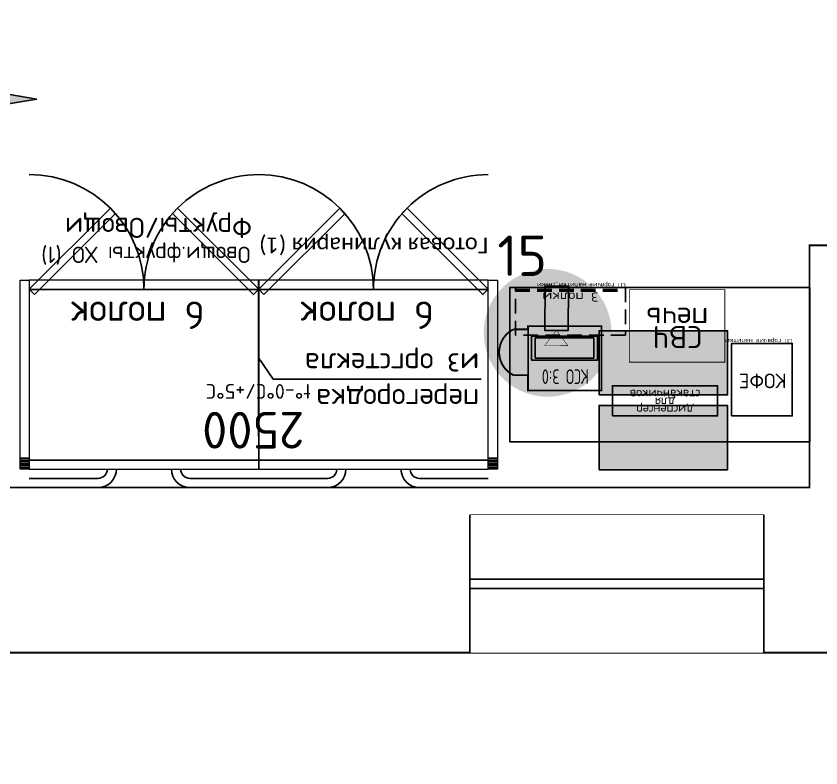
# Model space of a CAD drawing. Extents: x 2032930 to 2119419, y 2254097 to 2318481.
# Drawn here: x 2072686 to 2077070, y 2281377 to 2285473 of the extents above; entities that cross this region are included whole.
import ezdxf
from ezdxf.enums import TextEntityAlignment as Align

# ---------------------------------------------------------------- set-up
doc = ezdxf.new("R2010")
doc.units = 0
doc.header["$LTSCALE"] = 50
doc.set_wipeout_variables(frame=1)
doc.linetypes.add('HIDDEN2', pattern=[4.7625, 3.175, -1.5875])
doc.layers.get('0').update_dxf_attribs({"linetype": 'CONTINUOUS'})
doc.layers.get('Defpoints').update_dxf_attribs({"linetype": 'CONTINUOUS'})
for name, color, linetype in [('ST', 7, 'CONTINUOUS'), ('Вспомогательные надписи', 7, 'CONTINUOUS'), ('КАССОВОЕ ОБОРУДОВАНИЕ', 7, 'CONTINUOUS'), ('КАССОВОЕ ОБОРУДОВАНИЕ_JDA', 7, 'CONTINUOUS'), ('КАССОВОЕ ОБОРУДОВАНИЕ_JDA ТЕКСТ', 7, 'CONTINUOUS'), ('ЛИНИИ JDA', 7, 'CONTINUOUS'), ('Оборудование ИТ', 90, 'CONTINUOUS'), ('ОКНА JDA', 130, 'CONTINUOUS'), ('Окна существующие', 140, 'CONTINUOUS'), ('ПОКУПАТЕЛЬСКИЕ ПОТОКИ', 7, 'CONTINUOUS'), ('ТО_ТП', 6, 'CONTINUOUS'), ('ТО_ТП_JDA', 6, 'CONTINUOUS'), ('ТО_ТП_ТЕКСТ JDA', 7, 'CONTINUOUS'), ('ТО_ТП_ХОЛОД', 5, 'CONTINUOUS'), ('ТО_ТП_ХОЛОД JDA', 5, 'CONTINUOUS'), ('ТОВАРНЫЕ ГРУППЫ JDA', 7, 'CONTINUOUS')]:
    doc.layers.add(name, color=color, linetype=linetype)
doc.layers.add('Стены обмер', color=250, linetype='CONTINUOUS', lineweight=20)
doc.styles.get("Standard").update_dxf_attribs({"font": 'isocpeur.ttf'})

# ---------------------------------------------------------------- blocks, each defined once
blk = doc.blocks.new('*U181')
at = {"layer": 'ОКНА JDA', "color": 140}
blk.add_lwpolyline([(0, 0), (1600, 0), (1600, -750), (0, -750)], close=True, dxfattribs=at)
blk.add_wipeout([(0, 0), (1600, 0), (1600, -750), (0, -750)]).dxf.layer = 'Defpoints'
at = {"layer": 'Окна существующие'}
for p, q in [((0, -750), (0, 0)), ((1600, -750), (1600, 0)), ((0, -350), (1600, -350)), ((0, -400), (1600, -400))]:
    blk.add_line(p, q, dxfattribs=at)
blk = doc.blocks.new('Стрелка')
at = {"layer": 'ПОКУПАТЕЛЬСКИЕ ПОТОКИ'}
for p, q in [((-33.3, 200), (33.3, 200)), ((0, 0), (-33.3, 200)), ((-33.3, 200), (33.3, 200)), ((0, 0), (-33.3, 200)), ((33.3, 200), (0, 0)), ((33.3, 200), (0, 0))]:
    blk.add_line(p, q, dxfattribs=at)
at = {"layer": 'ПОКУПАТЕЛЬСКИЕ ПОТОКИ', "color": 7}
blk.add_lwpolyline([(0, 200), (0, 673.2)], dxfattribs=at)
blk.add_lwpolyline([(0, 200), (0, 673.2)], dxfattribs=at)
blk.add_solid([(-33.3, 200), (0, 0), (33.3, 200)], dxfattribs=at)
blk.add_solid([(-33.3, 200), (0, 0), (33.3, 200)], dxfattribs=at)
blk = doc.blocks.new('*U170')
at = {"layer": 'ПОКУПАТЕЛЬСКИЕ ПОТОКИ', "rotation": 270}
blk.add_blockref('Стрелка', (-673.2, -33.3), dxfattribs=at)
blk = doc.blocks.new('*U499')
at = {"layer": 'ТОВАРНЫЕ ГРУППЫ JDA', "insert": (0, -200), "char_height": 93, "width": 1250, "attachment_point": 4}
blk.add_mtext('{\\fCalibri|b0|i0|c204|p34;\\H0.91667x;Готовая кулинария\\fCalibri|b0|i0|c0|p34; (1)\\H1.3112x; }', dxfattribs=at)
blk = doc.blocks.new('*U364')
at = {"layer": 'ЛИНИИ JDA', "lineweight": 30}
blk.add_line((0, 850), (0, 0), dxfattribs=at)
at = {"layer": 'ЛИНИИ JDA'}
for p in [(-1211.3, 539.9), (0, 425)]:
    blk.add_line(p, (-79, 539.9), dxfattribs=at)
at = {"layer": 'ТО_ТП_ТЕКСТ JDA', "insert": (-1201.4, 709.7), "char_height": 117, "attachment_point": 1}
blk.add_mtext_dynamic_manual_height_columns('перегородка из оргстекла', width=985.631, gutter_width=1150, heights=[0], dxfattribs=at)
blk = doc.blocks.new('*U372')
at = {"layer": 'ТОВАРНЫЕ ГРУППЫ JDA', "insert": (-7.9, -254.9), "char_height": 110, "width": 1250, "attachment_point": 1}
blk.add_mtext('Фрукты/Овощи', dxfattribs=at)
blk = doc.blocks.new('*U536')
at = {"layer": 'ТОВАРНЫЕ ГРУППЫ JDA', "insert": (0, -175), "char_height": 89, "width": 1250, "attachment_point": 4}
blk.add_mtext('Овощи.фрукты ХО (1)', dxfattribs=at)
blk = doc.blocks.new('*U737')
at = {"layer": 'ТО_ТП_JDA', "color": 252, "lineweight": -2, "true_color": 0x939598, "const_width": 5}
blk.add_lwpolyline([(-520, -395), (-520, 0), (0, 0), (0, -395), (-520, -395)], close=True, dxfattribs=at)
at = {"layer": 'ТО_ТП_ТЕКСТ JDA', "insert": (-261.3, -186.7), "char_height": 120, "width": 336.989, "attachment_point": 5, "line_spacing_factor": 0.5}
blk.add_mtext('СВЧ  печь ', dxfattribs=at)
blk = doc.blocks.new('Полки в Кофе поинт')
at = {"layer": 'ТО_ТП', "color": 145, "linetype": 'HIDDEN2', "ltscale": 0.5}
for p, q in [((0, -240), (-600, -240)), ((0, -250), (-600, -250))]:
    blk.add_line(p, q, dxfattribs=at)
at = {"layer": 'ТО_ТП_JDA', "color": 145, "linetype": 'HIDDEN2', "ltscale": 0.5}
blk.add_lwpolyline([(-600, 0), (0, 0), (0, -260), (-600, -260)], close=True, dxfattribs=at)
at = {"layer": 'ТО_ТП_ТЕКСТ JDA', "color": 145, "width": 1.2}
blk.add_text('3 полки', height=50, dxfattribs=at).set_placement((-300, -233.5), align=Align.CENTER)
blk = doc.blocks.new('Кофемашина')
at = {"layer": 'ТО_ТП_JDA', "color": 30, "true_color": 0xf26722}
blk.add_lwpolyline([(0, 0), (0, -395), (-330, -395), (-330, 0)], close=True, dxfattribs=at)
at = {"layer": 'ТО_ТП_ТЕКСТ JDA', "insert": (-169.6, -191.1), "char_height": 80, "width": 300, "attachment_point": 5, "line_spacing_factor": 0.5}
blk.add_mtext('КОФЕ', dxfattribs=at)
blk = doc.blocks.new('MODULE COFFE V2')
at = {"layer": 'ТО_ТП_JDA', "color": 30, "true_color": 0xf8991e}
blk.add_lwpolyline([(-1635, 0), (0, 0), (0, -840), (-1635, -840)], close=True, dxfattribs=at)
blk = doc.blocks.new('КСО 3.0')
at = {"layer": 'КАССОВОЕ ОБОРУДОВАНИЕ', "color": 7}
blk.add_line((0, -83), (0, -333), dxfattribs=at)
for points in [[(-19.2, -295.9), (-379.2, -295.9), (-379.2, -165.9), (-19.2, -165.9)], [(-39.2, -285.9), (-359.2, -285.9), (-359.2, -175.9), (-39.2, -175.9)]]:
    blk.add_lwpolyline(points, close=True, dxfattribs=at)
at = {"layer": 'КАССОВОЕ ОБОРУДОВАНИЕ_JDA', "color": 7, "const_width": 10}
blk.add_lwpolyline([(0, 0), (-400, 0), (-400, -350), (0, -350), (0, -333), (79, -333, 0.62461), (79, -83), (0, -83), (0, 0)], format="xyb", close=True, dxfattribs=at)
at = {"layer": 'КАССОВОЕ ОБОРУДОВАНИЕ_JDA ТЕКСТ', "color": 7, "width": 0.7}
blk.add_text('КСО 3:0', height=80, dxfattribs=at).set_placement((-203.1, -115.2), align=Align.CENTER)
blk = doc.blocks.new('*U532')
at = {"layer": 'ТО_ТП', "color": 30, "true_color": 0xf26722}
blk.add_lwpolyline([(-559.3, -140.7), (-559.3, -305.3), (-1132.5, -305.3), (-1132.5, -140.7)], close=True, dxfattribs=at)
at = {"layer": 'КАССОВОЕ ОБОРУДОВАНИЕ'}
blk.add_blockref('КСО 3.0', (-100, -279.6), dxfattribs=at)
at = {"layer": 'ТО_ТП'}
for name, p in [('MODULE COFFE V2', (0, 0)), ('Кофемашина', (-1208.9, -140.7)), ('*U737', (-651.6, -433.8)), ('Полки в Кофе поинт', (-31.2, -580))]:
    blk.add_blockref(name, p, dxfattribs=at)
at = {"layer": 'ТО_ТП_ТЕКСТ JDA', "insert": (-846.1, -216.5), "char_height": 50, "width": 300, "attachment_point": 5, "line_spacing_factor": 0.5}
blk.add_mtext('диспенсер для стаканчиков', dxfattribs=at)
at = {"layer": 'ТОВАРНЫЕ ГРУППЫ JDA', "char_height": 25, "attachment_point": 1}
for s, insert, width in [('СП горячие напитки', (-1538.9, -535.7), 330), ('СП горячие напитки_снеки', (-631.2, -840), 600)]:
    blk.add_mtext(s, dxfattribs=dict(at, insert=insert, width=width))
blk = doc.blocks.new('Пристенный холод 1250  6 полок с дверцами')
at = {"layer": 'ТО_ТП_ХОЛОД', "color": 20}
for p, q in [((812176.8, -191062.4), (811801.8, -191062.4)), ((813051.8, -191062.4), (812676.8, -191062.4)), ((812176.8, -191112.4), (811801.8, -191112.4)), ((813051.8, -191112.4), (812676.8, -191112.4))]:
    blk.add_line(p, q, dxfattribs=at)
at = {"layer": 'ТО_ТП_ХОЛОД', "color": 5}
for p, q in [((813051.8, -191212.4), (811801.8, -191212.4)), ((813051.8, -192141.4), (811801.8, -192141.4))]:
    blk.add_line(p, q, dxfattribs=at)
at = {"layer": 'ТО_ТП_ХОЛОД', "color": 20}
for centre, radius, start, end in [((812176.8, -191162.4), 100, 0, 90), ((812676.8, -191162.4), 100, 90, 180), ((812176.8, -191162.4), 50, 0, 90), ((812676.8, -191162.4), 50, 90, 180)]:
    blk.add_arc(centre, radius, start, end, dxfattribs=at)
at = {"layer": 'ТО_ТП_ХОЛОД JDA', "color": 5, "lineweight": 0}
blk.add_lwpolyline([(813051.8, -191162.4), (811801.8, -191162.4), (811801.8, -192192.4), (813051.8, -192192.4)], close=True, dxfattribs=at)
at = {"layer": 'ТО_ТП_ТЕКСТ JDA'}
blk.add_text('6 полок', height=150, dxfattribs=at).set_placement((812463.1, -192076.1), align=Align.CENTER)
blk = doc.blocks.new('*U537')
at = {"layer": 'ТО_ТП_ХОЛОД JDA', "color": 3}
for points in [[(-2029.8, -1393.7), (-2471.7, -951.7), (-2500, -980), (-2058.1, -1421.9)], [(-1278.3, -951.7), (-1720.2, -1393.7), (-1691.9, -1421.9), (-1250, -980)], [(-779.8, -1393.7), (-1221.7, -951.7), (-1250, -980), (-808.1, -1421.9)], [(-28.3, -951.7), (-470.2, -1393.7), (-441.9, -1421.9), (0, -980)]]:
    blk.add_lwpolyline(points, close=True, dxfattribs=at)
at = {"layer": 'ТО_ТП_ХОЛОД JDA'}
for centre, start, end in [((-2500, -980), 270, 0), ((-1250, -980), 180, 270), ((-1250, -980), 270, 0), ((0, -980), 180, 270)]:
    blk.add_arc(centre, 625, start, end, dxfattribs=at)
at = {"layer": 'ТО_ТП_ХОЛОД'}
for p in [(-814301.8, 191162.4), (-813051.8, 191162.4)]:
    blk.add_blockref('Пристенный холод 1250  6 полок с дверцами', p, dxfattribs=at)
at = {"layer": 'ТО_ТП_ТЕКСТ JDA'}
for s, height, p in [('2500', 200, (-1498.4, -312.3)), ('t°-0°C/+5°C', 80, (-1533.4, -463.8))]:
    blk.add_text(s, height=height, dxfattribs=at).set_placement(p)
blk = doc.blocks.new('Боковина пристенный холод без производителя')
at = {"layer": 'ТО_ТП_ХОЛОД', "color": 5}
for p, q in [((0, 1020), (50, 1020)), ((0, 1010), (50, 1010)), ((0, 1000), (50, 1000)), ((0, 990), (50, 990)), ((0, 980), (50, 980)), ((0, 970), (50, 970))]:
    blk.add_line(p, q, dxfattribs=at)
at = {"layer": 'ТО_ТП_ХОЛОД JDA', "color": 5, "lineweight": 0}
blk.add_lwpolyline([(0, 1030), (50, 1030), (50, 0), (0, 0)], close=True, dxfattribs=at)
blk = doc.blocks.new('ТО_Боковина пристенный холод без производителя')
at = {"layer": 'ТО_ТП_ХОЛОД'}
blk.add_blockref('Боковина пристенный холод без производителя', (0, 0), dxfattribs=at)
blk = doc.blocks.new('*U867')
at = {"layer": 'Оборудование ИТ'}
h = blk.add_hatch(color=5, dxfattribs=at)
h.paths.add_polyline_path([(484.9, 254), (0, 254), (0, 0), (484.9, 0)])
h.paths.add_polyline_path([(649.9, 254), (484.9, 127), (649.9, 0)])
at = {"layer": 'Оборудование ИТ', "color": 5}
blk.add_lwpolyline([(0, 0), (484.9, 0), (484.9, 254), (0, 254)], close=True, dxfattribs=at)
at = {"layer": 'Оборудование ИТ', "color": 5, "const_width": 5}
blk.add_lwpolyline([(484.9, 127), (649.9, 254), (649.9, 0), (484.9, 127)], dxfattribs=at)

msp = doc.modelspace()

# ---------------------------------------------------------------- hatches: boundary and pattern name
h = msp.add_hatch(color=1)
h.dxf.hatch_style = 1
h.paths.add_polyline_path([(2075235.8, 2283706, -1), (2075927.3, 2283788.4, -1)])
at = {"layer": 'ST', "true_color": 0xed1f24}
h = msp.add_hatch(color=240, dxfattribs=at)
h.dxf.hatch_style = 1
h.paths.add_polyline_path([(2075862, 2283408.9), (2076562, 2283408.9), (2076562, 2283758.9), (2075862, 2283758.9)])
h = msp.add_hatch(color=240, dxfattribs=at)
h.dxf.hatch_style = 1
h.paths.add_polyline_path([(2075862, 2283001.4), (2076562, 2283001.4), (2076562, 2283351.4), (2075862, 2283351.4)])

# ---------------------------------------------------------------- linework, layer by layer
at = {"layer": 'ST'}
for points in [[(2075862, 2283408.9), (2076562, 2283408.9), (2076562, 2283758.9), (2075862, 2283758.9)], [(2075862, 2283001.4), (2076562, 2283001.4), (2076562, 2283351.4), (2075862, 2283351.4)]]:
    msp.add_lwpolyline(points, close=True, dxfattribs=at)
at = {"layer": 'Стены обмер', "color": 7, "const_width": 10}
msp.add_lwpolyline([(2067508.7, 2305552), (2067076.6, 2305552), (2074448.6, 2305552), (2074593.1, 2306052.7), (2074674.7, 2305160.8), (2074750.3, 2305552), (2082063.7, 2305552), (2081286.7, 2305552), (2081286.7, 2298732), (2080786.7, 2298732), (2080786.7, 2297505.8), (2082973.2, 2295319.3), (2084209.5, 2295319.3), (2084209.5, 2295819.3), (2093638.2, 2295819.3), (2093638.2, 2296493.7), (2093638.2, 2289063.1), (2093909.5, 2288955.9), (2093375.6, 2288862.2), (2093638.2, 2288766.4), (2093638.2, 2281381.6), (2093638.2, 2282004.3), (2067508.7, 2282004.3)], close=True, dxfattribs=at)
at = {"layer": 'Стены обмер', "color": 7}
msp.add_lwpolyline([(2087598.2, 2282914.3, 10, 10, 0), (2085438.2, 2282914.3, 10, 10, 0), (2085438.2, 2283344.3, 10, 10, 0), (2084998.2, 2283344.3, 10, 10, 0), (2084998.2, 2284244.3, 10, 10, 0), (2084368.2, 2284244.3, 10, 10, 0), (2084368.2, 2282924.3, 10, 10, 0), (2077728.2, 2282924.3, 10, 10, 0), (2077728.2, 2284224.3, 10, 10, 0), (2077008.2, 2284224.3, 10, 10, 0), (2077008.2, 2282904.3, 10, 10, 0), (2068408.2, 2282904.3, 10, 10, 0), (2068408.2, 2291614.3, 10, 10, 0), (2069808.2, 2291614.3, 10, 10, 0), (2069808.2, 2292214.3, 10, 10, 0)], format="xyseb", dxfattribs=at)

# ---------------------------------------------------------------- block references
at = {"layer": 'ЛИНИИ JDA', "rotation": 179.9999999999999}
msp.add_blockref('*U364', (2074007.6, 2284034.3), dxfattribs=at)
at = {"layer": 'Оборудование ИТ', "xscale": 0.5, "yscale": 0.5, "zscale": 0.5, "rotation": 269.6584385778312}
msp.add_blockref('*U867', (2075567.2, 2284003.1), dxfattribs=at)
at = {"layer": 'ПОКУПАТЕЛЬСКИЕ ПОТОКИ', "xscale": -1}
msp.add_blockref('*U170', (2072125.4, 2285054.3), dxfattribs=at)
at = {"layer": 'ТО_ТП', "rotation": 180}
msp.add_blockref('*U532', (2075374.6, 2283153.7), dxfattribs=at)
at = {"layer": 'ТО_ТП_ХОЛОД', "lineweight": 53, "rotation": 180}
msp.add_blockref('*U537', (2072757.6, 2283004.3), dxfattribs=at)
at = {"layer": 'ТО_ТП_ХОЛОД', "rotation": 180}
for p in [(2072757.6, 2284034.3), (2075307.6, 2284034.3)]:
    msp.add_blockref('ТО_Боковина пристенный холод без производителя', p, dxfattribs=at)
at = {"layer": 'ТОВАРНЫЕ ГРУППЫ JDA', "rotation": 180}
msp.add_blockref('*U372', (2073962.8, 2284009.5, 0), dxfattribs=at)
at = {"layer": 'ТОВАРНЫЕ ГРУППЫ JDA', "lineweight": 50}
for name, p, rotation in [('*U499', (2075257.6, 2284034.3), 179.9999999999999), ('*U536', (2073962.8, 2284009.5, 0), 180)]:
    msp.add_blockref(name, p, dxfattribs=dict(at, rotation=rotation))

# ---------------------------------------------------------------- texts
at = {"layer": 'Вспомогательные надписи', "color": 0, "lineweight": -2, "insert": (2075442.6, 2284167.4), "char_height": 220, "width": 1165.473, "attachment_point": 5}
msp.add_mtext('15', dxfattribs=at)

# ---------------------------------------------------------------- next in the draw order: block references
at = {"layer": 'Окна существующие'}
msp.add_blockref('*U181', (2075158.2, 2282754.3), dxfattribs=at)

doc.saveas('drawing.dxf')
